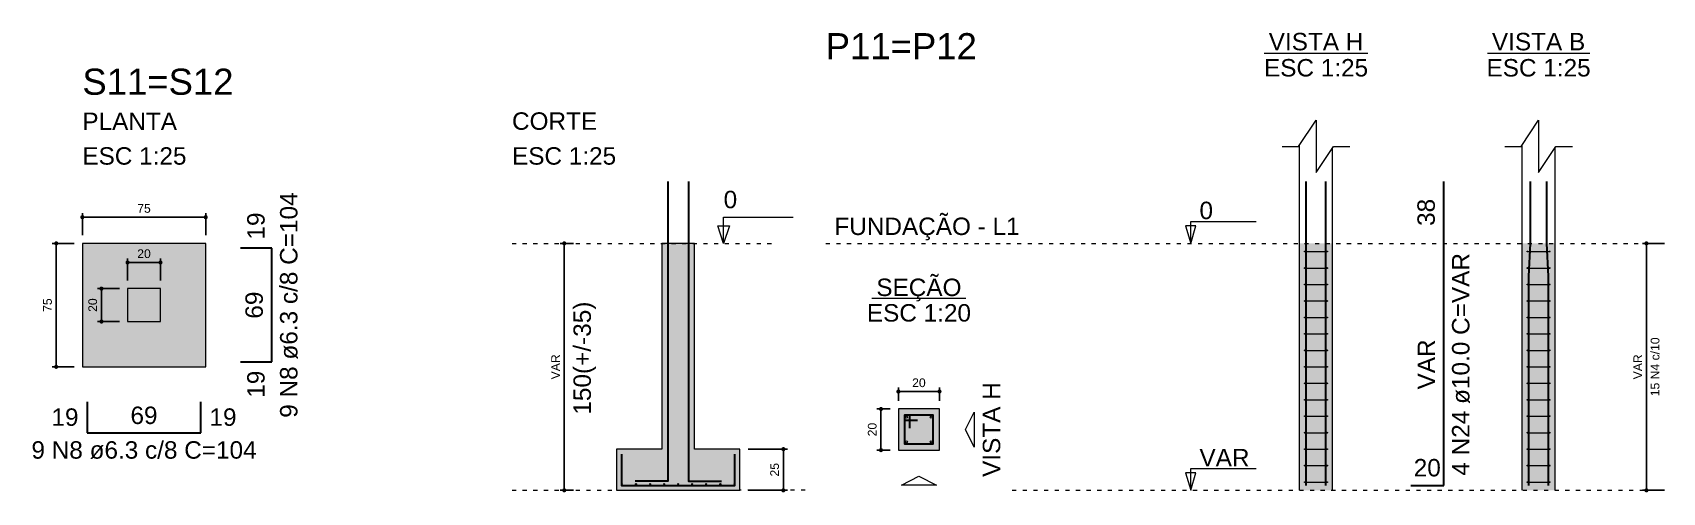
# Model space of a CAD drawing. Header units: millimetres. Extents: x 180 to 11148, y -1598 to 1045.
# Drawn here: x 547.79 to 587.43, y 30.65 to 41.82 of the extents above; entities that cross this region are included whole.
import ezdxf

# ---------------------------------------------------------------- set-up
doc = ezdxf.new("R2010")
doc.units = ezdxf.units.MM
doc.header["$MEASUREMENT"] = 0
doc.linetypes.add('DOT2', pattern=[3.175, 0, -3.175])
for name, color, linetype, lineweight in [('Descrição da armadura', 7, 'Continuous', 5), ('DT-Armadura', 2, 'Continuous', 30), ('DT-Barras na forma', 2, 'Continuous', 30), ('DT-Barras no corte', 5, 'Continuous', 5), ('DT-Barras rebatidas', 2, 'Continuous', 30), ('DT-Cotas', 9, 'Continuous', 5), ('DT-Estribos na forma', 5, 'Continuous', 5), ('DT-Forma', 5, 'Continuous', 5), ('DT-Hachura sapatas em corte', 43, 'Continuous', 5), ('DT-Hachura sapatas em planta', 43, 'Continuous', 5), ('DT-Hachura seção pilares', 252, 'Continuous', 5), ('DT-Hachura vista pilares', 252, 'Continuous', 5), ('DT-Pontilhado', 9, 'DOT2', 5), ('DT-Textos', 7, 'Continuous', 5), ('DT-Título', 3, 'Continuous', 20), ('Textos armaduras', 7, 'Continuous', 5)]:
    doc.layers.add(name, color=color, linetype=linetype, lineweight=lineweight)
doc.styles.add('Arial', font='arial.ttf')
doc.dimstyles.new('UM_20.000000', dxfattribs={"dimtxt": 0.18, "dimasz": 0.1, "dimexe": 0.1, "dimexo": 0.2, "dimgap": 0, "dimtad": 1, "dimtih": 1, "dimtoh": 1, "dimdec": 1, "dimlfac": 20, "dimzin": 0, "dimdsep": 46, "dimtxsty": 'Standard', "dimcen": 0.09, "dimdle": 0.1, "dimadec": 1, "dimazin": 2, "dimtfac": 1, "dimtdec": 4, "dimtofl": 0, "dimtmove": 0, "dimatfit": 3, "dimfxl": 1, "dimtolj": 1, "dimarcsym": 0})
doc.dimstyles.new('UM_25.000000', dxfattribs={"dimtxt": 0.18, "dimasz": 0.1, "dimexe": 0.1, "dimexo": 0.2, "dimgap": 0, "dimtad": 1, "dimtih": 1, "dimtoh": 1, "dimdec": 1, "dimlfac": 25, "dimzin": 0, "dimdsep": 46, "dimtxsty": 'Standard', "dimcen": 0.09, "dimdle": 0.1, "dimadec": 1, "dimazin": 2, "dimtfac": 1, "dimtdec": 4, "dimtofl": 0, "dimtmove": 0, "dimatfit": 3, "dimfxl": 1, "dimtolj": 1, "dimarcsym": 0})

# ---------------------------------------------------------------- blocks, each defined once
blk = doc.blocks.new('_Dot')
at = {"color": 0, "linetype": 'ByBlock', "lineweight": -2}
blk.add_line((-0.5, 0), (-1, 0), dxfattribs=at)
at = {"color": 0, "linetype": 'ByBlock', "const_width": 0.5}
blk.add_lwpolyline([(-0.25, 0, 1), (0.25, 0, 1)], format="xyb", close=True, dxfattribs=at)
blk = doc.blocks.new('*D109')
at = {"layer": 'Defpoints', "color": 0, "transparency": 16777216}
for p in [(549, 36.701), (548.365, 33.701), (549, 33.701)]:
    blk.add_point(p, dxfattribs=at)
at = {"layer": 'DT-Cotas', "color": 0, "lineweight": -2, "transparency": 16777216}
for p, q in [((548.8, 36.701), (548.265, 36.701)), ((548.365, 36.601), (548.365, 33.801)), ((548.8, 33.701), (548.265, 33.701))]:
    blk.add_line(p, q, dxfattribs=at)
at = {"layer": 'DT-Cotas', "color": 0, "lineweight": -2, "transparency": 16777216, "xscale": 0.1000000014901161, "yscale": 0.1000000014901161, "zscale": 0.1000000014901161}
for p, rotation in [((548.365, 36.701), 90), ((548.365, 33.701), 270)]:
    blk.add_blockref('_Dot', p, dxfattribs=dict(at, rotation=rotation))
at = {"layer": 'DT-Cotas', "transparency": 16777216, "insert": (548.153, 35.201), "char_height": 0.2118, "attachment_point": 5, "rotation": 90, "style": 'Arial'}
blk.add_mtext('\\A1;75', dxfattribs=at)
blk = doc.blocks.new('*D110')
at = {"layer": 'Defpoints', "color": 0, "transparency": 16777216}
for p in [(552, 37.337), (549, 36.701), (552, 36.701)]:
    blk.add_point(p, dxfattribs=at)
at = {"layer": 'DT-Cotas', "color": 0, "lineweight": -2, "transparency": 16777216}
for p, q in [((549, 36.901), (549, 37.437)), ((549.1, 37.337), (551.9, 37.337)), ((552, 36.901), (552, 37.437))]:
    blk.add_line(p, q, dxfattribs=at)
at = {"layer": 'DT-Cotas', "color": 0, "lineweight": -2, "transparency": 16777216, "xscale": 0.1000000014901161, "yscale": 0.1000000014901161, "zscale": 0.1000000014901161, "rotation": 180}
blk.add_blockref('_Dot', (549, 37.337), dxfattribs=at)
at = {"layer": 'DT-Cotas', "color": 0, "lineweight": -2, "transparency": 16777216, "xscale": 0.1000000014901161, "yscale": 0.1000000014901161, "zscale": 0.1000000014901161}
blk.add_blockref('_Dot', (552, 37.337), dxfattribs=at)
at = {"layer": 'DT-Cotas', "transparency": 16777216, "insert": (550.5, 37.549), "char_height": 0.2118, "attachment_point": 5, "rotation": 0.0057, "style": 'Arial'}
blk.add_mtext('\\A1;75', dxfattribs=at)
blk = doc.blocks.new('*D111')
at = {"layer": 'Defpoints', "color": 0, "transparency": 16777216}
for p in [(550.1, 35.601), (549.465, 34.801), (550.1, 34.801)]:
    blk.add_point(p, dxfattribs=at)
at = {"layer": 'DT-Cotas', "color": 0, "lineweight": -2, "transparency": 16777216}
for p, q in [((549.9, 35.601), (549.365, 35.601)), ((549.465, 35.501), (549.465, 34.901)), ((549.9, 34.801), (549.365, 34.801))]:
    blk.add_line(p, q, dxfattribs=at)
at = {"layer": 'DT-Cotas', "color": 0, "lineweight": -2, "transparency": 16777216, "xscale": 0.1000000014901161, "yscale": 0.1000000014901161, "zscale": 0.1000000014901161}
for p, rotation in [((549.465, 35.601), 90), ((549.465, 34.801), 270)]:
    blk.add_blockref('_Dot', p, dxfattribs=dict(at, rotation=rotation))
at = {"layer": 'DT-Cotas', "transparency": 16777216, "insert": (549.253, 35.201), "char_height": 0.2118, "attachment_point": 5, "rotation": 90, "style": 'Arial'}
blk.add_mtext('\\A1;20', dxfattribs=at)
blk = doc.blocks.new('*D112')
at = {"layer": 'Defpoints', "color": 0, "transparency": 16777216}
for p in [(550.9, 36.237), (550.1, 35.601), (550.9, 35.601)]:
    blk.add_point(p, dxfattribs=at)
at = {"layer": 'DT-Cotas', "color": 0, "lineweight": -2, "transparency": 16777216}
for p, q in [((550.1, 35.801), (550.1, 36.337)), ((550.2, 36.237), (550.8, 36.237)), ((550.9, 35.801), (550.9, 36.337))]:
    blk.add_line(p, q, dxfattribs=at)
at = {"layer": 'DT-Cotas', "color": 0, "lineweight": -2, "transparency": 16777216, "xscale": 0.1000000014901161, "yscale": 0.1000000014901161, "zscale": 0.1000000014901161, "rotation": 180}
blk.add_blockref('_Dot', (550.1, 36.237), dxfattribs=at)
at = {"layer": 'DT-Cotas', "color": 0, "lineweight": -2, "transparency": 16777216, "xscale": 0.1000000014901161, "yscale": 0.1000000014901161, "zscale": 0.1000000014901161}
blk.add_blockref('_Dot', (550.9, 36.237), dxfattribs=at)
at = {"layer": 'DT-Cotas', "transparency": 16777216, "insert": (550.5, 36.449), "char_height": 0.2118, "attachment_point": 5, "rotation": 0.0057, "style": 'Arial'}
blk.add_mtext('\\A1;20', dxfattribs=at)
blk = doc.blocks.new('*D113')
at = {"layer": 'Defpoints', "color": 0, "transparency": 16777216}
for p in [(561.145, 36.701), (560.721, 30.701), (561.145, 30.701)]:
    blk.add_point(p, dxfattribs=at)
at = {"layer": 'DT-Cotas', "color": 0, "lineweight": -2, "transparency": 16777216}
for p, q in [((560.945, 36.701), (560.621, 36.701)), ((560.721, 36.601), (560.721, 30.801)), ((560.945, 30.701), (560.621, 30.701))]:
    blk.add_line(p, q, dxfattribs=at)
at = {"layer": 'DT-Cotas', "color": 0, "lineweight": -2, "transparency": 16777216, "xscale": 0.1000000014901161, "yscale": 0.1000000014901161, "zscale": 0.1000000014901161}
for p, rotation in [((560.721, 36.701), 90), ((560.721, 30.701), 270)]:
    blk.add_blockref('_Dot', p, dxfattribs=dict(at, rotation=rotation))
at = {"layer": 'DT-Cotas', "transparency": 16777216, "insert": (560.51, 33.701), "char_height": 0.2118, "attachment_point": 5, "rotation": 90, "style": 'Arial'}
blk.add_mtext('\\A1;VAR', dxfattribs=at)
blk = doc.blocks.new('*D114')
at = {"layer": 'Defpoints', "color": 0, "transparency": 16777216}
for p in [(564.992, 31.701), (564.992, 30.701), (566.051, 30.701)]:
    blk.add_point(p, dxfattribs=at)
at = {"layer": 'DT-Cotas', "color": 0, "lineweight": -2, "transparency": 16777216}
for p, q in [((565.192, 31.701), (566.151, 31.701)), ((566.051, 31.601), (566.051, 30.801)), ((565.192, 30.701), (566.151, 30.701))]:
    blk.add_line(p, q, dxfattribs=at)
at = {"layer": 'DT-Cotas', "color": 0, "lineweight": -2, "transparency": 16777216, "xscale": 0.1000000014901161, "yscale": 0.1000000014901161, "zscale": 0.1000000014901161}
for p, rotation in [((566.051, 31.701), 90), ((566.051, 30.701), 270)]:
    blk.add_blockref('_Dot', p, dxfattribs=dict(at, rotation=rotation))
at = {"layer": 'DT-Cotas', "transparency": 16777216, "insert": (565.839, 31.201), "char_height": 0.2118, "attachment_point": 5, "rotation": 90, "style": 'Arial'}
blk.add_mtext('\\A1;25', dxfattribs=at)
blk = doc.blocks.new('*D106')
at = {"layer": 'Defpoints', "color": 0, "transparency": 16777216}
for p in [(568.848, 32.677), (568.425, 31.677), (568.848, 31.677)]:
    blk.add_point(p, dxfattribs=at)
at = {"layer": 'DT-Cotas', "color": 0, "lineweight": -2, "transparency": 16777216}
for p, q in [((568.648, 32.677), (568.325, 32.677)), ((568.425, 32.577), (568.425, 31.777)), ((568.648, 31.677), (568.325, 31.677))]:
    blk.add_line(p, q, dxfattribs=at)
at = {"layer": 'DT-Cotas', "color": 0, "lineweight": -2, "transparency": 16777216, "xscale": 0.1000000014901161, "yscale": 0.1000000014901161, "zscale": 0.1000000014901161}
for p, rotation in [((568.425, 32.677), 90), ((568.425, 31.677), 270)]:
    blk.add_blockref('_Dot', p, dxfattribs=dict(at, rotation=rotation))
at = {"layer": 'DT-Cotas', "transparency": 16777216, "insert": (568.213, 32.177), "char_height": 0.2118, "attachment_point": 5, "rotation": 90, "style": 'Arial'}
blk.add_mtext('\\A1;20', dxfattribs=at)
blk = doc.blocks.new('*D107')
at = {"layer": 'Defpoints', "color": 0, "transparency": 16777216}
for p in [(569.848, 33.101), (568.848, 32.677), (569.848, 32.677)]:
    blk.add_point(p, dxfattribs=at)
at = {"layer": 'DT-Cotas', "color": 0, "lineweight": -2, "transparency": 16777216}
for p, q in [((568.848, 32.877), (568.848, 33.201)), ((568.948, 33.101), (569.748, 33.101)), ((569.848, 32.877), (569.848, 33.201))]:
    blk.add_line(p, q, dxfattribs=at)
at = {"layer": 'DT-Cotas', "color": 0, "lineweight": -2, "transparency": 16777216, "xscale": 0.1000000014901161, "yscale": 0.1000000014901161, "zscale": 0.1000000014901161, "rotation": 180}
blk.add_blockref('_Dot', (568.848, 33.101), dxfattribs=at)
at = {"layer": 'DT-Cotas', "color": 0, "lineweight": -2, "transparency": 16777216, "xscale": 0.1000000014901161, "yscale": 0.1000000014901161, "zscale": 0.1000000014901161}
blk.add_blockref('_Dot', (569.848, 33.101), dxfattribs=at)
at = {"layer": 'DT-Cotas', "transparency": 16777216, "insert": (569.348, 33.313), "char_height": 0.2118, "attachment_point": 5, "rotation": 0.0057, "style": 'Arial'}
blk.add_mtext('\\A1;20', dxfattribs=at)
blk = doc.blocks.new('*D108')
at = {"layer": 'Defpoints', "color": 0, "transparency": 16777216}
for p in [(587.044, 36.701), (587.679, 36.701), (587.679, 30.701)]:
    blk.add_point(p, dxfattribs=at)
at = {"layer": 'DT-Cotas', "color": 0, "lineweight": -2, "transparency": 16777216}
for p, q in [((587.479, 36.701), (586.944, 36.701)), ((587.044, 30.801), (587.044, 36.601)), ((587.479, 30.701), (586.944, 30.701))]:
    blk.add_line(p, q, dxfattribs=at)
at = {"layer": 'DT-Cotas', "color": 0, "lineweight": -2, "transparency": 16777216, "xscale": 0.1000000014901161, "yscale": 0.1000000014901161, "zscale": 0.1000000014901161}
for p, rotation in [((587.044, 36.701), 90), ((587.044, 30.701), 270)]:
    blk.add_blockref('_Dot', p, dxfattribs=dict(at, rotation=rotation))

msp = doc.modelspace()

# ---------------------------------------------------------------- hatches: boundary and pattern name
at = {"layer": 'DT-Hachura sapatas em corte', "linetype": 'Continuous'}
msp.add_hatch(color=256, dxfattribs=at).paths.add_polyline_path([(563.0923, 31.7013), (563.0923, 31.7013), (561.9923, 31.7013), (561.9923, 30.7013), (564.9923, 30.7013), (564.9923, 31.7013), (563.8923, 31.7013), (563.8923, 31.7013), (563.8923, 36.7013), (563.0923, 36.7013), (563.0923, 31.7013)])
at = {"layer": 'DT-Hachura sapatas em planta', "linetype": 'Continuous'}
msp.add_hatch(color=256, dxfattribs=at).paths.add_polyline_path([(549.0002, 33.7013), (552.0002, 33.7013), (552.0002, 36.7013), (549.0002, 36.7013), (549.0002, 33.7013)])
at = {"layer": 'DT-Hachura seção pilares', "linetype": 'Continuous'}
msp.add_hatch(color=256, dxfattribs=at).paths.add_polyline_path([(568.8482, 31.6771), (568.8482, 31.6771), (569.8482, 31.6771), (569.8482, 32.6771), (568.8482, 32.6771), (568.8482, 31.6771)])
at = {"layer": 'DT-Hachura vista pilares', "linetype": 'Continuous'}
for points in [[(578.6076, 30.7013), (578.6076, 36.7013), (579.4076, 36.7013), (579.4076, 30.7013), (578.6076, 30.7013)], [(584.02, 30.7013), (584.02, 36.7013), (584.82, 36.7013), (584.82, 30.7013), (584.02, 30.7013)]]:
    msp.add_hatch(color=256, dxfattribs=at).paths.add_polyline_path(points)

# ---------------------------------------------------------------- linework, layer by layer
at = {"layer": 'DT-Armadura'}
for p, q in [((553.6074, 36.5813), (552.8474, 36.5813)), ((553.6074, 33.8213), (553.6074, 36.5813)), ((552.8474, 33.8213), (553.6074, 33.8213)), ((549.1202, 32.8541), (549.1202, 32.0941)), ((551.8802, 32.0941), (551.8802, 32.8541)), ((549.1202, 32.0941), (551.8802, 32.0941))]:
    msp.add_line(p, q, dxfattribs=at)
for points in [[(563.2423, 38.2081), (563.2423, 30.9263), (562.4423, 30.9263)], [(563.7423, 38.2081), (563.7423, 30.9263), (564.5423, 30.9263)], [(562.1123, 31.5813), (562.1123, 30.8213), (564.8723, 30.8213), (564.8723, 31.5813)]]:
    msp.add_lwpolyline(points, dxfattribs=at)
at = {"layer": 'DT-Barras na forma'}
for points in [[(578.7676, 30.8213), (578.7676, 35.9013), (578.7676, 36.7013), (578.7676, 38.2081)], [(579.2476, 30.8213), (579.2476, 35.9013), (579.2476, 36.7013), (579.2476, 38.2081)], [(584.18, 30.8213), (584.18, 35.9013), (584.22, 36.7013), (584.22, 38.2081)], [(584.66, 30.8213), (584.66, 35.9013), (584.62, 36.7013), (584.62, 38.2081)], [(569.1232, 32.2146), (569.1232, 32.5271), (568.9982, 32.5271), (568.9982, 31.8271), (569.6982, 31.8271), (569.6982, 32.5271), (568.9982, 32.5271), (568.9982, 32.4021), (569.3107, 32.4021)]]:
    msp.add_lwpolyline(points, dxfattribs=at)
at = {"layer": 'DT-Barras no corte'}
for centre, radius in [((569.0482, 32.4771), 0.025), ((569.6482, 32.4771), 0.025), ((569.0482, 31.8771), 0.025), ((569.6482, 31.8771), 0.025), ((562.1249, 30.8513), 0.0126), ((562.4667, 30.8513), 0.0126), ((562.8086, 30.8513), 0.0126), ((563.1504, 30.8513), 0.0126), ((563.4923, 30.8513), 0.0126), ((563.8341, 30.8513), 0.0126), ((564.176, 30.8513), 0.0126), ((564.5178, 30.8513), 0.0126), ((564.8597, 30.8513), 0.0126)]:
    msp.add_circle(centre, radius, dxfattribs=at)
at = {"layer": 'DT-Barras rebatidas'}
for p, q in [((582.1138, 36.7013), (582.1138, 38.2081)), ((582.1138, 30.8213), (582.1138, 36.7013)), ((581.3138, 30.8213), (582.1138, 30.8213))]:
    msp.add_line(p, q, dxfattribs=at)
at = {"layer": 'DT-Cotas'}
for points in [[(578.184, 39.0553), (578.584, 39.0553), (579.0076, 39.6907), (579.0076, 38.4199), (579.4312, 39.0553), (579.8312, 39.0553)], [(583.5964, 39.0553), (583.9964, 39.0553), (584.42, 39.6907), (584.42, 38.4199), (584.8436, 39.0553), (585.2436, 39.0553)]]:
    msp.add_lwpolyline(points, dxfattribs=at)
at = {"layer": 'DT-Estribos na forma'}
for p, q in [((578.7376, 36.5013), (579.2776, 36.5013)), ((584.15, 36.5013), (584.69, 36.5013)), ((578.7376, 36.1013), (579.2776, 36.1013)), ((584.15, 36.1013), (584.69, 36.1013)), ((578.7376, 35.7013), (579.2776, 35.7013)), ((584.15, 35.7013), (584.69, 35.7013)), ((578.7376, 35.3013), (579.2776, 35.3013)), ((584.15, 35.3013), (584.69, 35.3013)), ((578.7376, 34.9013), (579.2776, 34.9013)), ((584.15, 34.9013), (584.69, 34.9013)), ((578.7376, 34.5013), (579.2776, 34.5013)), ((584.15, 34.5013), (584.69, 34.5013)), ((578.7376, 34.1013), (579.2776, 34.1013)), ((584.15, 34.1013), (584.69, 34.1013)), ((578.7376, 33.7013), (579.2776, 33.7013)), ((584.15, 33.7013), (584.69, 33.7013)), ((578.7376, 33.3013), (579.2776, 33.3013)), ((584.15, 33.3013), (584.69, 33.3013)), ((578.7376, 32.9013), (579.2776, 32.9013)), ((584.15, 32.9013), (584.69, 32.9013)), ((578.7376, 32.5013), (579.2776, 32.5013)), ((584.15, 32.5013), (584.69, 32.5013)), ((578.7376, 32.1013), (579.2776, 32.1013)), ((584.15, 32.1013), (584.69, 32.1013)), ((578.7376, 31.7013), (579.2776, 31.7013)), ((584.15, 31.7013), (584.69, 31.7013)), ((578.7376, 31.3013), (579.2776, 31.3013)), ((584.15, 31.3013), (584.69, 31.3013)), ((578.7376, 30.9013), (579.2776, 30.9013)), ((584.15, 30.9013), (584.69, 30.9013))]:
    msp.add_line(p, q, dxfattribs=at)
for centre in [(578.7376, 36.5013), (579.2776, 36.5013), (584.15, 36.5013), (584.69, 36.5013), (578.7376, 36.1013), (579.2776, 36.1013), (584.15, 36.1013), (584.69, 36.1013), (578.7376, 35.7013), (579.2776, 35.7013), (584.15, 35.7013), (584.69, 35.7013), (578.7376, 35.3013), (579.2776, 35.3013), (584.15, 35.3013), (584.69, 35.3013), (578.7376, 34.9013), (579.2776, 34.9013), (584.15, 34.9013), (584.69, 34.9013), (578.7376, 34.5013), (579.2776, 34.5013), (584.15, 34.5013), (584.69, 34.5013), (578.7376, 34.1013), (579.2776, 34.1013), (584.15, 34.1013), (584.69, 34.1013), (578.7376, 33.7013), (579.2776, 33.7013), (584.15, 33.7013), (584.69, 33.7013), (578.7376, 33.3013), (579.2776, 33.3013), (584.15, 33.3013), (584.69, 33.3013), (578.7376, 32.9013), (579.2776, 32.9013), (584.15, 32.9013), (584.69, 32.9013), (578.7376, 32.5013), (579.2776, 32.5013), (584.15, 32.5013), (584.69, 32.5013), (578.7376, 32.1013), (579.2776, 32.1013), (584.15, 32.1013), (584.69, 32.1013), (578.7376, 31.7013), (579.2776, 31.7013), (584.15, 31.7013), (584.69, 31.7013), (578.7376, 31.3013), (579.2776, 31.3013), (584.15, 31.3013), (584.69, 31.3013), (578.7376, 30.9013), (579.2776, 30.9013), (584.15, 30.9013), (584.69, 30.9013)]:
    msp.add_circle(centre, 0.01, dxfattribs=at)
at = {"layer": 'DT-Forma'}
for p, q in [((578.6076, 36.7013), (578.6076, 39.0907)), ((579.4076, 36.7013), (579.4076, 39.0199)), ((584.02, 36.7013), (584.02, 39.0907)), ((584.82, 36.7013), (584.82, 39.0199)), ((578.6076, 30.7013), (578.6076, 36.7013)), ((579.4076, 30.7013), (579.4076, 36.7013)), ((584.02, 30.7013), (584.02, 36.7013)), ((584.82, 30.7013), (584.82, 36.7013))]:
    msp.add_line(p, q, dxfattribs=at)
for points in [[(549.0002, 33.7013), (552.0002, 33.7013), (552.0002, 36.7013), (549.0002, 36.7013), (549.0002, 33.7013)], [(563.0923, 31.7013), (563.0923, 31.7013), (561.9923, 31.7013), (561.9923, 30.7013), (564.9923, 30.7013), (564.9923, 31.7013), (563.8923, 31.7013), (563.8923, 31.7013), (563.8923, 36.7013), (563.0923, 36.7013), (563.0923, 31.7013)], [(550.1002, 34.8013), (550.9002, 34.8013), (550.9002, 35.6013), (550.1002, 35.6013), (550.1002, 34.8013)], [(568.8482, 31.6771), (569.8482, 31.6771), (569.8482, 32.6771), (568.8482, 32.6771), (568.8482, 31.6771)]]:
    msp.add_lwpolyline(points, close=True, dxfattribs=at)
at = {"layer": 'DT-Pontilhado', "ltscale": 0.05}
for p, q in [((559.4507, 36.7013), (565.8395, 36.7013)), ((567.0808, 36.7013), (587.3616, 36.7013)), ((559.4507, 30.7013), (561.9923, 30.7013)), ((566.5808, 30.7013), (564.9923, 30.7013)), ((571.6155, 30.7013), (587.3616, 30.7013))]:
    msp.add_line(p, q, dxfattribs=at)
at = {"layer": 'DT-Textos'}
for p, q in [((577.7478, 41.3215), (580.2673, 41.3215)), ((583.1766, 41.3215), (585.6633, 41.3215)), ((568.2037, 35.367), (570.4926, 35.367))]:
    msp.add_line(p, q, dxfattribs=at)
for points in [[(564.5983, 36.7013), (564.5983, 37.3367), (566.2927, 37.3367)], [(575.9601, 36.7013), (576.0871, 37.1249), (575.833, 37.1249), (575.9601, 36.7013), (575.9601, 37.2308), (577.5486, 37.2308)], [(575.9601, 30.7013), (576.0871, 31.1249), (575.833, 31.1249), (575.9601, 30.7013), (575.9601, 31.2308), (577.5486, 31.2308)]]:
    msp.add_lwpolyline(points, dxfattribs=at)
for points in [[(564.7395, 37.1249), (564.5983, 36.7013), (564.4571, 37.1249), (564.7395, 37.1249)], [(570.6954, 32.1771), (570.6954, 31.7535), (570.4836, 32.1771), (570.6954, 32.6007), (570.6954, 32.1771)], [(569.3482, 30.8299), (568.9246, 30.8299), (569.3482, 31.0417), (569.7718, 30.8299), (569.3482, 30.8299)]]:
    msp.add_lwpolyline(points, close=True, dxfattribs=at)

# ---------------------------------------------------------------- texts
at = {"layer": 'Descrição da armadura', "linetype": 'Continuous', "attachment_point": 8, "rotation": 90, "line_spacing_factor": 0.798, "style": 'Arial'}
for s, insert, char_height, width in [('9 N8 ø6.3 c/8 C=104', (554.2428, 35.2013), 0.4236, 10.982003), ('4 N24 ø10.0 C=VAR', (582.7492, 33.7613), 0.4236, 10.849327), ('15 N4 c/10', (587.3616, 33.7013), 0.2118, 2.869342)]:
    msp.add_mtext(s, dxfattribs=dict(at, insert=insert, char_height=char_height, width=width))
at = {"layer": 'Descrição da armadura', "linetype": 'Continuous', "insert": (550.5002, 31.4587), "char_height": 0.4236, "width": 10.982003, "attachment_point": 8, "line_spacing_factor": 0.798, "style": 'Arial'}
msp.add_mtext('9 N8 ø6.3 c/8 C=104', dxfattribs=at)
at = {"layer": 'DT-Cotas', "insert": (561.4967, 33.9127), "char_height": 0.4236, "width": 5.129285, "attachment_point": 8, "rotation": 90, "line_spacing_factor": 0.798, "style": 'Arial'}
msp.add_mtext('150(+/-35)', dxfattribs=at)
at = {"layer": 'DT-Cotas', "linetype": 'Continuous', "insert": (586.938, 33.7013), "char_height": 0.2118, "width": 1.219868, "attachment_point": 8, "rotation": 90, "line_spacing_factor": 0.798, "style": 'Arial'}
msp.add_mtext('VAR', dxfattribs=at)
at = {"layer": 'DT-Textos', "linetype": 'Continuous', "char_height": 0.4236, "line_spacing_factor": 0.798, "style": 'Arial'}
for s, insert, width, attachment_point in [('VISTA H', (579.0076, 41.3851), 4.298326, 8), ('VISTA B', (584.42, 41.3851), 4.237353, 8), ('ESC 1:25', (579.0076, 40.7497), 4.729993, 8), ('ESC 1:25', (584.42, 40.7497), 4.729993, 8), ('FUNDAÇÃO - L1', (567.2927, 36.7737), 8.412114, 7), ('SEÇÃO', (569.3477, 35.2907), 3.868817, 8), ('ESC 1:20', (569.3482, 34.7951), 4.729993, 8)]:
    msp.add_mtext(s, dxfattribs=dict(at, insert=insert, width=width, attachment_point=attachment_point))
at = {"layer": 'DT-Textos', "char_height": 0.4236, "attachment_point": 7, "line_spacing_factor": 0.798, "style": 'Arial'}
for s, insert, width in [('PLANTA', (549.0002, 39.4547), 4.298866), ('CORTE', (559.4507, 39.4547), 3.867738), ('ESC 1:25', (549.0002, 38.6075), 4.729993), ('ESC 1:25', (559.4507, 38.6075), 4.729993), ('0', (564.5983, 37.5485), 0.614586), ('0', (576.1719, 37.2838), 0.614586), ('VAR', (576.1719, 31.2838), 2.272188)]:
    msp.add_mtext(s, dxfattribs=dict(at, insert=insert, width=width))
at = {"layer": 'DT-Textos', "linetype": 'Continuous', "insert": (571.3308, 32.1771), "char_height": 0.4236, "width": 4.298326, "attachment_point": 8, "rotation": 90, "line_spacing_factor": 0.798, "style": 'Arial'}
msp.add_mtext('VISTA H', dxfattribs=at)
at = {"layer": 'DT-Título', "linetype": 'Continuous', "insert": (567.0808, 41.1733), "char_height": 0.6354, "width": 7.629717, "attachment_point": 7, "line_spacing_factor": 0.798, "style": 'Arial'}
msp.add_mtext('P11=P12', dxfattribs=at)
at = {"layer": 'DT-Título', "insert": (549.0002, 40.3019), "char_height": 0.6354, "width": 7.629717, "attachment_point": 7, "line_spacing_factor": 0.798, "style": 'Arial'}
msp.add_mtext('S11=S12', dxfattribs=at)
at = {"layer": 'Textos armaduras', "linetype": 'Continuous', "char_height": 0.4236, "attachment_point": 7, "rotation": 90, "line_spacing_factor": 0.798, "style": 'Arial'}
for s, insert, width in [('38', (581.902, 37.1248), 1.31981), ('19', (553.4392, 36.7931), 1.31981), ('69', (553.3956, 34.8714), 1.31981), ('VAR', (581.902, 33.1514), 2.439737), ('19', (553.4392, 32.9496), 1.31981)]:
    msp.add_mtext(s, dxfattribs=dict(at, insert=insert, width=width))
at = {"layer": 'Textos armaduras', "linetype": 'Continuous', "char_height": 0.4236, "width": 1.31981, "attachment_point": 7, "line_spacing_factor": 0.798, "style": 'Arial'}
for s, insert in [('19', (548.2485, 32.2623)), ('69', (550.1703, 32.3059)), ('19', (552.092, 32.2623)), ('20', (581.3838, 31.0331))]:
    msp.add_mtext(s, dxfattribs=dict(at, insert=insert))

# ---------------------------------------------------------------- dimensions: what is measured, and where the dimension line sits
at = {"layer": 'DT-Cotas'}
for base, p1, p2, dimstyle, override, picture, middle in [((552.0002, 37.3367), (549.0002, 36.7013), (552.0002, 36.7013), 'UM_25.000000', {"dimtxt": 0.2118, "dimasz": 0.1, "dimexe": 0.1, "dimexo": 0.2, "dimtad": 1, "dimtih": 0, "dimtoh": 0, "dimdec": 1, "dimlfac": 25, "dimzin": 8, "dimtxsty": 'Arial', "dimblk": 'Dot', "dimblk1": 'Dot', "dimblk2": 'Dot', "dimsah": 1, "dimdle": 0.1, "dimse1": 0, "dimse2": 0, "dimclrt": 256, "dimadec": 1, "dimazin": 3, "dimtmove": 2, "dimldrblk": 'Dot'}, '*D110', (550.5002, 37.5485)), ((550.9002, 36.2367), (550.1002, 35.6013), (550.9002, 35.6013), 'UM_25.000000', {"dimtxt": 0.2118, "dimasz": 0.1, "dimexe": 0.1, "dimexo": 0.2, "dimtad": 1, "dimtih": 0, "dimtoh": 0, "dimdec": 1, "dimlfac": 25, "dimzin": 8, "dimtxsty": 'Arial', "dimblk": 'Dot', "dimblk1": 'Dot', "dimblk2": 'Dot', "dimsah": 1, "dimdle": 0.1, "dimse1": 0, "dimse2": 0, "dimclrt": 256, "dimadec": 1, "dimazin": 3, "dimtmove": 2, "dimldrblk": 'Dot'}, '*D112', (550.5002, 36.4485)), ((569.8482, 33.1007), (568.8482, 32.6771), (569.8482, 32.6771), 'UM_20.000000', {"dimtxt": 0.2118, "dimasz": 0.1, "dimexe": 0.1, "dimexo": 0.2, "dimtad": 1, "dimtih": 0, "dimtoh": 0, "dimdec": 1, "dimlfac": 20, "dimzin": 8, "dimtxsty": 'Arial', "dimblk": 'Dot', "dimblk1": 'Dot', "dimblk2": 'Dot', "dimsah": 1, "dimdle": 0.1, "dimse1": 0, "dimse2": 0, "dimclrt": 256, "dimadec": 1, "dimazin": 3, "dimtmove": 2, "dimldrblk": 'Dot'}, '*D107', (569.3482, 33.3125))]:
    dim = msp.add_linear_dim(base=base, p1=p1, p2=p2, dimstyle=dimstyle, override=override, dxfattribs=at)
    dim.commit()
    dim.dimension.update_dxf_attribs({"geometry": picture, "text_midpoint": middle, "dimtype": 160, "text_rotation": 0.00573})
for base, p1, p2, dimstyle, override, picture, middle in [((548.3648, 33.7013), (549.0002, 36.7013), (549.0002, 33.7013), 'UM_25.000000', {"dimtxt": 0.2118, "dimasz": 0.1, "dimexe": 0.1, "dimexo": 0.2, "dimtad": 1, "dimtih": 0, "dimtoh": 0, "dimdec": 1, "dimlfac": 25, "dimzin": 8, "dimtxsty": 'Arial', "dimblk": 'Dot', "dimblk1": 'Dot', "dimblk2": 'Dot', "dimsah": 1, "dimdle": 0.1, "dimse1": 0, "dimse2": 0, "dimclrt": 256, "dimadec": 1, "dimazin": 3, "dimtmove": 2, "dimldrblk": 'Dot'}, '*D109', (548.153, 35.2013)), ((549.4648, 34.8013), (550.1002, 35.6013), (550.1002, 34.8013), 'UM_25.000000', {"dimtxt": 0.2118, "dimasz": 0.1, "dimexe": 0.1, "dimexo": 0.2, "dimtad": 1, "dimtih": 0, "dimtoh": 0, "dimdec": 1, "dimlfac": 25, "dimzin": 8, "dimtxsty": 'Arial', "dimblk": 'Dot', "dimblk1": 'Dot', "dimblk2": 'Dot', "dimsah": 1, "dimdle": 0.1, "dimse1": 0, "dimse2": 0, "dimclrt": 256, "dimadec": 1, "dimazin": 3, "dimtmove": 2, "dimldrblk": 'Dot'}, '*D111', (549.253, 35.2013)), ((568.4246, 31.6771), (568.8482, 32.6771), (568.8482, 31.6771), 'UM_20.000000', {"dimtxt": 0.2118, "dimasz": 0.1, "dimexe": 0.1, "dimexo": 0.2, "dimtad": 1, "dimtih": 0, "dimtoh": 0, "dimdec": 1, "dimlfac": 20, "dimzin": 8, "dimtxsty": 'Arial', "dimblk": 'Dot', "dimblk1": 'Dot', "dimblk2": 'Dot', "dimsah": 1, "dimdle": 0.1, "dimse1": 0, "dimse2": 0, "dimclrt": 256, "dimadec": 1, "dimazin": 3, "dimtmove": 2, "dimldrblk": 'Dot'}, '*D106', (568.2128, 32.1771)), ((566.0513, 30.7013), (564.9923, 31.7013), (564.9923, 30.7013), 'UM_25.000000', {"dimtxt": 0.2118, "dimasz": 0.1, "dimexe": 0.1, "dimexo": 0.2, "dimtad": 1, "dimtih": 0, "dimtoh": 0, "dimdec": 1, "dimlfac": 25, "dimzin": 8, "dimtxsty": 'Arial', "dimblk": 'Dot', "dimblk1": 'Dot', "dimblk2": 'Dot', "dimsah": 1, "dimdle": 0.1, "dimse1": 0, "dimse2": 0, "dimclrt": 256, "dimadec": 1, "dimazin": 3, "dimtmove": 2, "dimldrblk": 'Dot'}, '*D114', (565.8395, 31.2013))]:
    dim = msp.add_linear_dim(base=base, p1=p1, p2=p2, angle=90, dimstyle=dimstyle, override=override, dxfattribs=at)
    dim.commit()
    dim.dimension.update_dxf_attribs({"geometry": picture, "text_midpoint": middle, "dimtype": 160, "text_rotation": 90})
for base, p1, p2, text, picture, middle in [((560.7215, 30.7013), (561.1451, 36.7013), (561.1451, 30.7013), 'VAR', '*D113', (560.5097, 33.7013)), ((587.0439, 36.7013), (587.6793, 30.7013), (587.6793, 36.7013), ' ', '*D108', (586.8321, 33.7013))]:
    dim = msp.add_linear_dim(base=base, p1=p1, p2=p2, angle=90, text=text, dimstyle='UM_25.000000', override={"dimtxt": 0.2118, "dimasz": 0.1, "dimexe": 0.1, "dimexo": 0.2, "dimtad": 1, "dimtih": 0, "dimtoh": 0, "dimdec": 1, "dimlfac": 25, "dimzin": 8, "dimtxsty": 'Arial', "dimblk": 'Dot', "dimblk1": 'Dot', "dimblk2": 'Dot', "dimsah": 1, "dimdle": 0.1, "dimse1": 0, "dimse2": 0, "dimclrt": 256, "dimadec": 1, "dimazin": 3, "dimtmove": 2, "dimldrblk": 'Dot'}, dxfattribs=at)
    dim.commit()
    dim.dimension.update_dxf_attribs({"geometry": picture, "text_midpoint": middle, "dimtype": 160, "text_rotation": 90})

doc.saveas('drawing.dxf')
